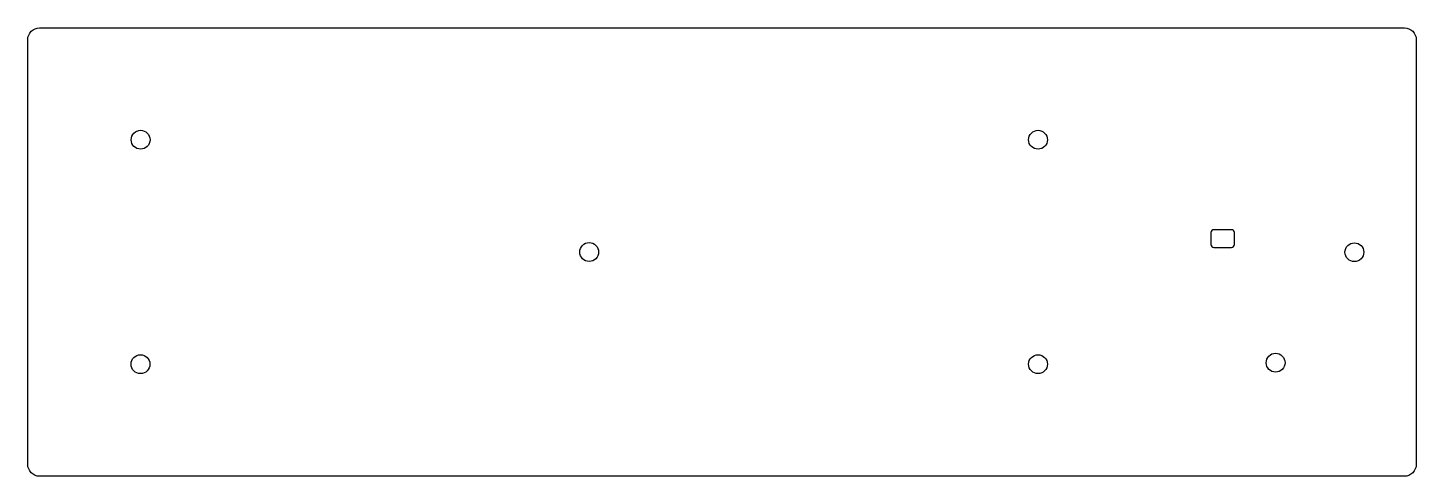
# Model space of a CAD drawing. Header units: millimetres. Extents: x 9 to 245, y -86 to -10.
import ezdxf

# ---------------------------------------------------------------- set-up
doc = ezdxf.new("R2010")
doc.units = ezdxf.units.MM
doc.layers.get('0').update_dxf_attribs({"linetype": 'CONTINUOUS'})

msp = doc.modelspace()

# ---------------------------------------------------------------- linework, layer by layer
for points in [[(11.45, -9.56), (243.2, -9.56, -0.414214), (245.2, -11.56), (245.2, -83.7, -0.414214), (243.2, -85.7), (11.45, -85.7, -0.414214), (9.45, -83.7), (9.45, -11.56, -0.414214)], [(210.33, -44.34), (210.33, -46.34, 0.414214), (210.83, -46.84), (213.83, -46.84, 0.414214), (214.33, -46.34), (214.33, -44.34, 0.414214), (213.83, -43.84), (210.83, -43.84, 0.414214)]]:
    msp.add_lwpolyline(points, format="xyb", close=True)
for centre in [(28.61, -28.57), (180.98, -28.57), (104.78, -47.63), (234.7, -47.67), (28.58, -66.68), (180.98, -66.68), (221.33, -66.42)]:
    msp.add_circle(centre, 1.6)

doc.saveas('drawing.dxf')
